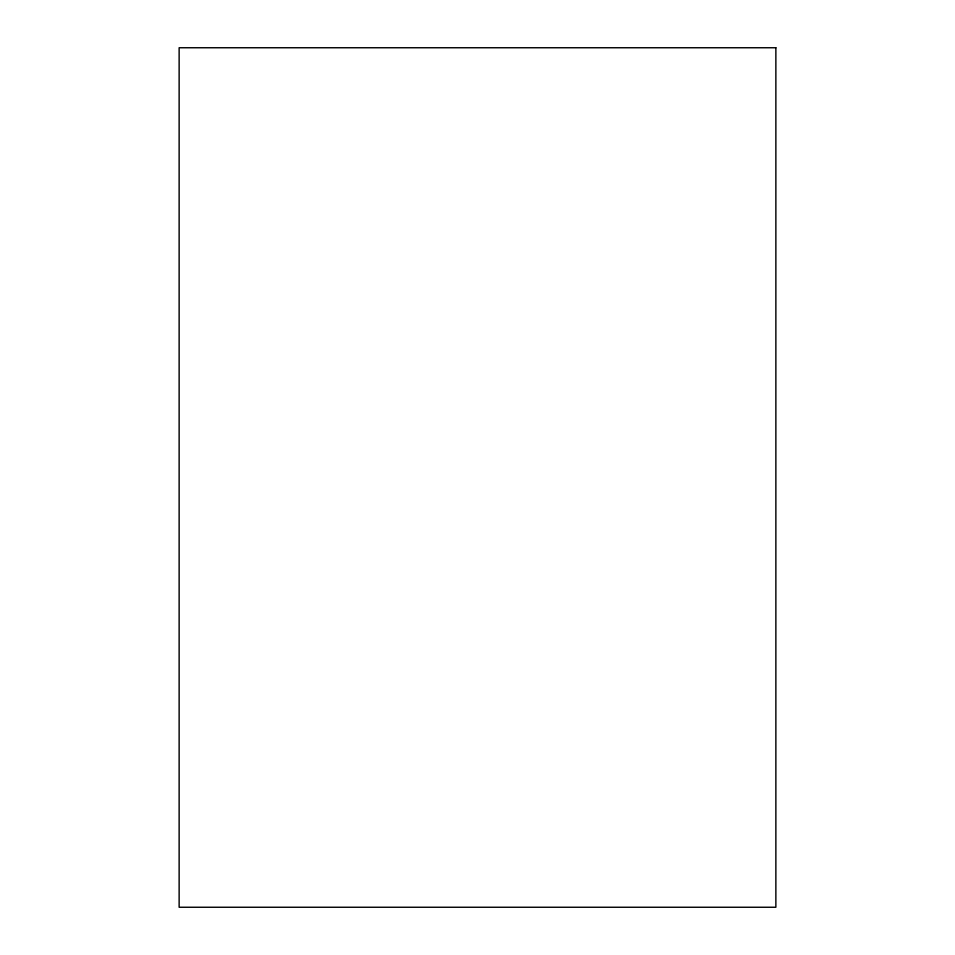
<?xml version="1.0" encoding="UTF-8"?>
<svg xmlns="http://www.w3.org/2000/svg" width="955" height="955" viewBox="0 0 955 955"><rect width="100%" height="100%" fill="white"/><g stroke="black" fill="none" stroke-linecap="round" stroke-linejoin="round"><path stroke-width="1.43" d="M775.866 47.75L179.134 47.75L179.134 907.25L775.866 907.25L775.866 47.75"/></g></svg>
